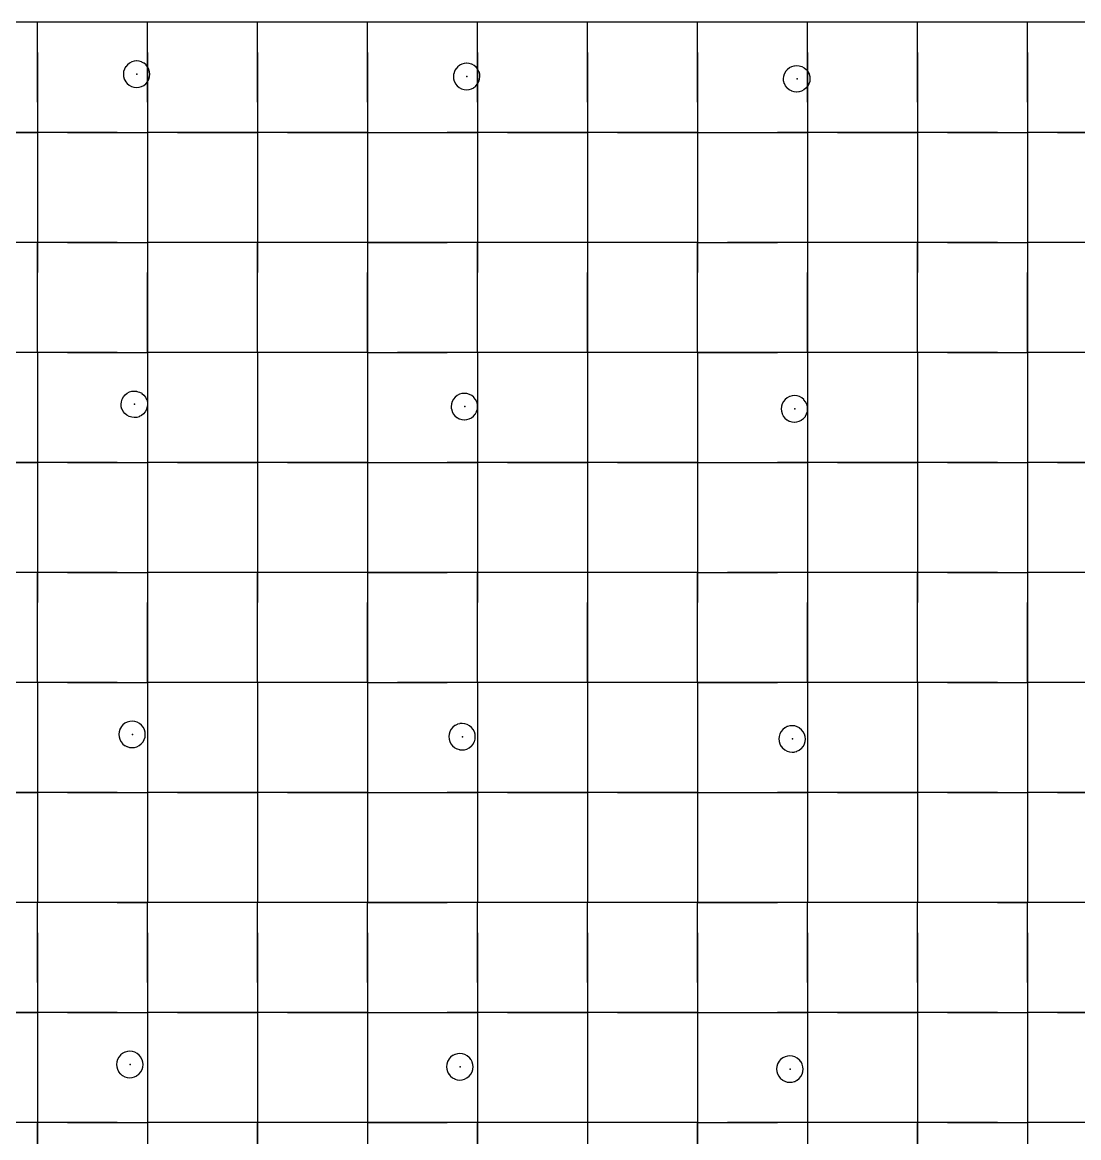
# Model space of a CAD drawing. Header units: metres. Extents: x 0 to 438, y -24 to 612.
# Drawn here: x 88.8 to 175.2, y 511.8 to 603 of the extents above; entities that cross this region are included whole.
import ezdxf

# ---------------------------------------------------------------- set-up
doc = ezdxf.new("R2010")
doc.units = ezdxf.units.M
doc.layers.add('LAYER_01_CUT', color=7, linetype='Continuous')
doc.layers.add('LAYER_04_GRID', color=7, linetype='Continuous')

msp = doc.modelspace()

# ---------------------------------------------------------------- linework, layer by layer
at = {"layer": 'LAYER_01_CUT'}
for points in [[(177.538, 603), (171, 603), (168.538, 603), (162, 603), (159.538, 603), (153, 603), (150.538, 603), (144, 603), (141.538, 603), (135, 603), (132.538, 603), (126, 603), (123.538, 603), (117, 603), (114.538, 603), (108, 603), (105.538, 603), (99, 603), (96.538, 603), (90, 603), (87.538, 603)], [(90, 596.462), (90, 603)], [(90, 600.538), (90, 603)], [(99, 596.462), (99, 603)], [(99, 600.538), (99, 603)], [(108, 596.462), (108, 603)], [(108, 600.538), (108, 603)], [(117, 596.462), (117, 603)], [(117, 600.538), (117, 603)], [(126, 596.462), (126, 603)], [(126, 600.538), (126, 603)], [(135, 596.462), (135, 603)], [(135, 600.538), (135, 603)], [(144, 596.462), (144, 603)], [(144, 600.538), (144, 603)], [(153, 596.462), (153, 603)], [(153, 600.538), (153, 603)], [(162, 596.462), (162, 603)], [(162, 600.538), (162, 603)], [(171, 596.462), (171, 603)], [(171, 600.538), (171, 603)], [(90, 600.538), (90, 594)], [(99, 600.538), (99, 594)], [(108, 600.538), (108, 594)], [(117, 600.538), (117, 594)], [(126, 600.538), (126, 594)], [(135, 600.538), (135, 594)], [(144, 600.538), (144, 594)], [(153, 600.538), (153, 594)], [(162, 600.538), (162, 594)], [(171, 600.538), (171, 594)], [(97.121, 599.172), (97.119, 599.164), (97.059, 598.968), (97.058, 598.96), (97.037, 598.761), (97.038, 598.753), (97.054, 598.567), (97.056, 598.559), (97.109, 598.367), (97.113, 598.359), (97.205, 598.174), (97.211, 598.167), (97.341, 598.001), (97.348, 597.995), (97.51, 597.859), (97.518, 597.855), (97.702, 597.755), (97.71, 597.752), (97.906, 597.692), (97.915, 597.691), (98.113, 597.67), (98.121, 597.671), (98.308, 597.687), (98.316, 597.689), (98.507, 597.742), (98.515, 597.746), (98.7, 597.838), (98.707, 597.844), (98.873, 597.974), (98.879, 597.981), (99.015, 598.143), (99.02, 598.151), (99.12, 598.335), (99.122, 598.343), (99.183, 598.539), (99.184, 598.548), (99.204, 598.746), (99.203, 598.754), (99.188, 598.941), (99.186, 598.949), (99.133, 599.141), (99.129, 599.148), (99.036, 599.333), (99.031, 599.34), (98.9, 599.506), (98.893, 599.512), (98.731, 599.649), (98.724, 599.653), (98.539, 599.753), (98.531, 599.755), (98.335, 599.816), (98.327, 599.817), (98.128, 599.837), (98.12, 599.836), (97.933, 599.821), (97.925, 599.819), (97.734, 599.766), (97.726, 599.762), (97.541, 599.669), (97.534, 599.664), (97.368, 599.533), (97.362, 599.526), (97.226, 599.364), (97.222, 599.357), (97.121, 599.172)], [(124.367, 599.346), (124.362, 599.34), (124.225, 599.178), (124.221, 599.17), (124.121, 598.986), (124.118, 598.978), (124.058, 598.782), (124.057, 598.773), (124.037, 598.575), (124.037, 598.567), (124.053, 598.38), (124.055, 598.372), (124.108, 598.18), (124.112, 598.173), (124.205, 597.988), (124.21, 597.981), (124.341, 597.815), (124.348, 597.809), (124.509, 597.672), (124.517, 597.668), (124.702, 597.568), (124.71, 597.566), (124.906, 597.505), (124.914, 597.504), (125.112, 597.484), (125.12, 597.485), (125.307, 597.5), (125.315, 597.502), (125.507, 597.555), (125.514, 597.559), (125.7, 597.652), (125.707, 597.657), (125.873, 597.788), (125.878, 597.795), (126.015, 597.957), (126.019, 597.964), (126.119, 598.149), (126.122, 598.157), (126.182, 598.353), (126.183, 598.361), (126.203, 598.56), (126.203, 598.568), (126.187, 598.754), (126.185, 598.762), (126.132, 598.954), (126.128, 598.962), (126.035, 599.147), (126.03, 599.154), (125.899, 599.32), (125.893, 599.326), (125.731, 599.462), (125.723, 599.466), (125.539, 599.566), (125.53, 599.569), (125.334, 599.629), (125.326, 599.63), (125.128, 599.651), (125.12, 599.65), (124.933, 599.634), (124.925, 599.632), (124.733, 599.579), (124.726, 599.575), (124.54, 599.483), (124.534, 599.477), (124.367, 599.346)], [(152.699, 597.465), (152.514, 597.373), (152.506, 597.369), (152.315, 597.316), (152.307, 597.314), (152.12, 597.298), (152.112, 597.297), (151.913, 597.318), (151.905, 597.319), (151.709, 597.379), (151.701, 597.382), (151.516, 597.482), (151.509, 597.486), (151.347, 597.622), (151.34, 597.628), (151.21, 597.794), (151.204, 597.801), (151.111, 597.986), (151.107, 597.994), (151.054, 598.186), (151.052, 598.194), (151.037, 598.381), (151.036, 598.388), (151.057, 598.587), (151.057, 598.595), (151.118, 598.791), (151.12, 598.799), (151.22, 598.984), (151.225, 598.991), (151.361, 599.153), (151.367, 599.16), (151.533, 599.291), (151.54, 599.296), (151.725, 599.389), (151.733, 599.393), (151.924, 599.446), (151.932, 599.448), (152.119, 599.463), (152.127, 599.464), (152.325, 599.444), (152.334, 599.443), (152.53, 599.383), (152.538, 599.38), (152.722, 599.28), (152.73, 599.276), (152.892, 599.139), (152.899, 599.133), (153.029, 598.967), (153.035, 598.96), (153.127, 598.775), (153.131, 598.768), (153.184, 598.576), (153.187, 598.568), (153.202, 598.381), (153.203, 598.373), (153.182, 598.175), (153.181, 598.167), (153.121, 597.97), (153.119, 597.962), (153.018, 597.778), (153.014, 597.77), (152.878, 597.608), (152.872, 597.602), (152.706, 597.471), (152.699, 597.465)], [(90, 596.462), (90, 594)], [(99, 596.462), (99, 594)], [(108, 596.462), (108, 594)], [(117, 596.462), (117, 594)], [(126, 596.462), (126, 594)], [(135, 596.462), (135, 594)], [(144, 596.462), (144, 594)], [(153, 596.462), (153, 594)], [(162, 596.462), (162, 594)], [(171, 596.462), (171, 594)], [(83.462, 594), (90, 594), (90, 587.462)], [(90, 594), (87.538, 594)], [(92.462, 594), (90, 594)], [(96.538, 594), (90, 594)], [(90, 594), (90, 591.538)], [(92.462, 594), (99, 594), (99, 587.462)], [(96.538, 594), (99, 594)], [(101.462, 594), (99, 594)], [(105.538, 594), (99, 594)], [(99, 594), (99, 591.538)], [(101.462, 594), (108, 594), (108, 587.462)], [(108, 594), (105.538, 594)], [(110.462, 594), (108, 594)], [(114.538, 594), (108, 594)], [(108, 594), (108, 591.538)], [(110.462, 594), (117, 594), (117, 587.462)], [(117, 594), (114.538, 594)], [(117, 594), (117, 591.538)], [(117, 594), (119.462, 594)], [(117, 594), (123.538, 594)], [(119.462, 594), (126, 594), (126, 587.462)], [(126, 594), (123.538, 594)], [(128.462, 594), (126, 594)], [(132.538, 594), (126, 594)], [(126, 594), (126, 591.538)], [(128.462, 594), (135, 594), (135, 587.462)], [(135, 594), (132.538, 594)], [(137.462, 594), (135, 594)], [(141.538, 594), (135, 594)], [(135, 594), (135, 591.538)], [(137.462, 594), (144, 594), (144, 587.462)], [(144, 594), (141.538, 594)], [(144, 594), (144, 591.538)], [(144, 594), (146.462, 594)], [(144, 594), (150.538, 594)], [(146.462, 594), (153, 594), (153, 587.462)], [(153, 594), (150.538, 594)], [(155.462, 594), (153, 594)], [(159.538, 594), (153, 594)], [(153, 594), (153, 591.538)], [(155.462, 594), (162, 594), (162, 587.462)], [(162, 594), (159.538, 594)], [(164.462, 594), (162, 594)], [(168.538, 594), (162, 594)], [(162, 594), (162, 591.538)], [(164.462, 594), (171, 594), (171, 587.462)], [(168.538, 594), (171, 594)], [(173.462, 594), (171, 594)], [(177.538, 594), (171, 594)], [(171, 594), (171, 591.538)], [(173.462, 594), (180, 594), (180, 587.462)], [(90, 591.538), (90, 585)], [(99, 591.538), (99, 585)], [(108, 591.538), (108, 585)], [(117, 591.538), (117, 585)], [(126, 591.538), (126, 585)], [(135, 591.538), (135, 585)], [(144, 591.538), (144, 585)], [(153, 591.538), (153, 585)], [(162, 591.538), (162, 585)], [(171, 591.538), (171, 585)], [(90, 587.462), (90, 585)], [(99, 587.462), (99, 585)], [(108, 587.462), (108, 585)], [(117, 587.462), (117, 585)], [(126, 587.462), (126, 585)], [(135, 587.462), (135, 585)], [(144, 587.462), (144, 585)], [(153, 587.462), (153, 585)], [(162, 587.462), (162, 585)], [(171, 587.462), (171, 585)], [(90, 585), (83.462, 585)], [(90, 585), (87.538, 585)], [(90, 578.462), (90, 585), (90, 582.538)], [(92.462, 585), (90, 585)], [(96.538, 585), (90, 585)], [(92.462, 585), (99, 585)], [(96.538, 585), (99, 585)], [(101.462, 585), (99, 585), (99, 578.462), (99, 576), (99, 569.462)], [(105.538, 585), (99, 585)], [(99, 585), (99, 582.538)], [(108, 585), (101.462, 585)], [(108, 585), (105.538, 585)], [(108, 578.462), (108, 585), (108, 582.538)], [(110.462, 585), (108, 585)], [(114.538, 585), (108, 585)], [(117, 585), (110.462, 585)], [(117, 585), (114.538, 585)], [(119.462, 585), (117, 585), (117, 578.462), (117, 576), (117, 569.462)], [(117, 585), (117, 582.538)], [(117, 585), (123.538, 585)], [(126, 585), (119.462, 585)], [(126, 585), (123.538, 585)], [(126, 578.462), (126, 585), (126, 582.538)], [(128.462, 585), (126, 585)], [(132.538, 585), (126, 585)], [(135, 585), (128.462, 585)], [(135, 585), (132.538, 585)], [(137.462, 585), (135, 585), (135, 578.462), (135, 576), (135, 569.462)], [(141.538, 585), (135, 585)], [(135, 585), (135, 582.538)], [(144, 585), (137.462, 585)], [(144, 585), (141.538, 585)], [(144, 578.462), (144, 585), (144, 582.538)], [(144, 585), (146.462, 585)], [(144, 585), (150.538, 585)], [(153, 585), (146.462, 585)], [(153, 585), (150.538, 585)], [(155.462, 585), (153, 585), (153, 578.462), (153, 576), (153, 569.462)], [(159.538, 585), (153, 585)], [(153, 585), (153, 582.538)], [(162, 585), (155.462, 585)], [(162, 585), (159.538, 585)], [(162, 578.462), (162, 585), (162, 582.538)], [(164.462, 585), (162, 585)], [(168.538, 585), (162, 585)], [(164.462, 585), (171, 585)], [(168.538, 585), (171, 585)], [(173.462, 585), (171, 585), (171, 578.462), (171, 576), (171, 569.462)], [(177.538, 585), (171, 585)], [(171, 585), (171, 582.538)], [(180, 585), (173.462, 585)], [(90, 576), (90, 582.538)], [(99, 576), (99, 582.538)], [(108, 576), (108, 582.538)], [(117, 576), (117, 582.538)], [(126, 576), (126, 582.538)], [(135, 576), (135, 582.538)], [(144, 576), (144, 582.538)], [(153, 576), (153, 582.538)], [(162, 576), (162, 582.538)], [(171, 576), (171, 582.538)], [(90, 576), (90, 578.462)], [(108, 576), (108, 578.462)], [(126, 576), (126, 578.462)], [(144, 576), (144, 578.462)], [(162, 576), (162, 578.462)], [(90, 576), (83.462, 576)], [(90, 576), (87.538, 576)], [(92.462, 576), (90, 576), (90, 569.462)], [(96.538, 576), (90, 576)], [(90, 576), (90, 573.538)], [(92.462, 576), (99, 576)], [(96.538, 576), (99, 576)], [(101.462, 576), (99, 576)], [(105.538, 576), (99, 576)], [(99, 576), (99, 573.538)], [(108, 576), (101.462, 576)], [(108, 576), (105.538, 576)], [(110.462, 576), (108, 576), (108, 569.462)], [(114.538, 576), (108, 576)], [(108, 576), (108, 573.538)], [(117, 576), (110.462, 576)], [(117, 576), (114.538, 576)], [(117, 576), (117, 573.538)], [(117, 576), (119.462, 576)], [(117, 576), (123.538, 576)], [(126, 576), (119.462, 576)], [(126, 576), (123.538, 576)], [(128.462, 576), (126, 576), (126, 569.462)], [(132.538, 576), (126, 576)], [(126, 576), (126, 573.538)], [(135, 576), (128.462, 576)], [(135, 576), (132.538, 576)], [(137.462, 576), (135, 576)], [(141.538, 576), (135, 576)], [(135, 576), (135, 573.538)], [(144, 576), (137.462, 576)], [(144, 576), (141.538, 576)], [(146.462, 576), (144, 576), (144, 569.462)], [(144, 576), (144, 573.538)], [(144, 576), (150.538, 576)], [(153, 576), (146.462, 576)], [(153, 576), (150.538, 576)], [(155.462, 576), (153, 576)], [(159.538, 576), (153, 576)], [(153, 576), (153, 573.538)], [(162, 576), (155.462, 576)], [(162, 576), (159.538, 576)], [(164.462, 576), (162, 576), (162, 569.462)], [(168.538, 576), (162, 576)], [(162, 576), (162, 573.538)], [(164.462, 576), (171, 576)], [(168.538, 576), (171, 576)], [(173.462, 576), (171, 576)], [(177.538, 576), (171, 576)], [(171, 576), (171, 573.538)], [(180, 576), (173.462, 576)], [(90, 573.538), (90, 567)], [(99, 573.538), (99, 567)], [(108, 573.538), (108, 567)], [(117, 573.538), (117, 567)], [(126, 573.538), (126, 567)], [(135, 573.538), (135, 567)], [(144, 573.538), (144, 567)], [(153, 573.538), (153, 567)], [(162, 573.538), (162, 567)], [(171, 573.538), (171, 567)], [(98.353, 572.754), (98.537, 572.653), (98.545, 572.649), (98.707, 572.513), (98.714, 572.507), (98.844, 572.341), (98.849, 572.334), (98.942, 572.149), (98.946, 572.141), (98.999, 571.95), (99.001, 571.942), (99.017, 571.755), (99.017, 571.747), (98.997, 571.548), (98.996, 571.54), (98.936, 571.344), (98.933, 571.336), (98.833, 571.151), (98.829, 571.144), (98.693, 570.982), (98.687, 570.975), (98.521, 570.844), (98.514, 570.839), (98.329, 570.746), (98.321, 570.742), (98.129, 570.689), (98.121, 570.687), (97.934, 570.672), (97.927, 570.671), (97.728, 570.692), (97.72, 570.692), (97.524, 570.753), (97.516, 570.755), (97.331, 570.855), (97.324, 570.86), (97.162, 570.996), (97.155, 571.002), (97.024, 571.168), (97.019, 571.175), (96.926, 571.36), (96.922, 571.368), (96.869, 571.559), (96.867, 571.567), (96.852, 571.754), (96.851, 571.762), (96.871, 571.96), (96.872, 571.969), (96.932, 572.165), (96.935, 572.173), (97.035, 572.357), (97.039, 572.365), (97.176, 572.527), (97.182, 572.534), (97.348, 572.664), (97.355, 572.67), (97.54, 572.762), (97.547, 572.766), (97.739, 572.819), (97.747, 572.821), (97.934, 572.837), (97.942, 572.838), (98.14, 572.817), (98.149, 572.816), (98.345, 572.756), (98.353, 572.754)], [(125.996, 571.354), (125.996, 571.362), (126.017, 571.56), (126.016, 571.568), (126.001, 571.755), (125.999, 571.763), (125.946, 571.955), (125.942, 571.962), (125.849, 572.147), (125.843, 572.154), (125.713, 572.321), (125.706, 572.326), (125.544, 572.463), (125.536, 572.467), (125.352, 572.567), (125.344, 572.57), (125.148, 572.63), (125.14, 572.631), (124.941, 572.651), (124.933, 572.651), (124.746, 572.635), (124.738, 572.633), (124.547, 572.58), (124.539, 572.576), (124.354, 572.483), (124.347, 572.478), (124.181, 572.347), (124.175, 572.34), (124.039, 572.179), (124.035, 572.171), (123.934, 571.986), (123.932, 571.978), (123.872, 571.782), (123.871, 571.774), (123.85, 571.575), (123.851, 571.568), (123.866, 571.381), (123.869, 571.373), (123.922, 571.181), (123.925, 571.173), (124.018, 570.988), (124.024, 570.981), (124.154, 570.815), (124.161, 570.81), (124.323, 570.673), (124.331, 570.669), (124.515, 570.569), (124.523, 570.566), (124.719, 570.506), (124.727, 570.505), (124.926, 570.485), (124.934, 570.485), (125.121, 570.501), (125.129, 570.503), (125.32, 570.556), (125.328, 570.56), (125.513, 570.653), (125.52, 570.658), (125.686, 570.789), (125.692, 570.795), (125.828, 570.957), (125.833, 570.965), (125.933, 571.149), (125.935, 571.158), (125.996, 571.354)], [(150.925, 570.987), (151.018, 570.802), (151.023, 570.795), (151.154, 570.629), (151.16, 570.623), (151.322, 570.487), (151.33, 570.482), (151.514, 570.382), (151.523, 570.38), (151.719, 570.319), (151.727, 570.319), (151.925, 570.298), (151.933, 570.299), (152.12, 570.314), (152.128, 570.317), (152.32, 570.37), (152.327, 570.373), (152.513, 570.466), (152.519, 570.472), (152.686, 570.602), (152.691, 570.609), (152.828, 570.771), (152.832, 570.778), (152.932, 570.963), (152.935, 570.971), (152.995, 571.167), (152.996, 571.175), (153.016, 571.374), (153.016, 571.382), (153, 571.569), (152.998, 571.577), (152.945, 571.768), (152.941, 571.776), (152.848, 571.961), (152.843, 571.968), (152.712, 572.134), (152.705, 572.14), (152.544, 572.276), (152.536, 572.28), (152.351, 572.381), (152.343, 572.383), (152.147, 572.443), (152.139, 572.444), (151.94, 572.465), (151.933, 572.464), (151.746, 572.449), (151.738, 572.446), (151.546, 572.393), (151.538, 572.389), (151.353, 572.297), (151.346, 572.291), (151.18, 572.161), (151.175, 572.154), (151.038, 571.992), (151.034, 571.984), (150.934, 571.8), (150.931, 571.792), (150.871, 571.596), (150.87, 571.587), (150.85, 571.389), (150.85, 571.381), (150.866, 571.194), (150.868, 571.186), (150.921, 570.995), (150.925, 570.987)], [(90, 569.462), (90, 567)], [(99, 569.462), (99, 567)], [(108, 569.462), (108, 567)], [(117, 569.462), (117, 567)], [(126, 569.462), (126, 567)], [(135, 569.462), (135, 567)], [(144, 569.462), (144, 567)], [(153, 569.462), (153, 567)], [(162, 569.462), (162, 567)], [(171, 569.462), (171, 567)], [(83.462, 567), (90, 567), (90, 560.462)], [(90, 567), (87.538, 567)], [(92.462, 567), (90, 567)], [(96.538, 567), (90, 567)], [(90, 567), (90, 564.538)], [(92.462, 567), (99, 567), (99, 560.462)], [(96.538, 567), (99, 567)], [(101.462, 567), (99, 567)], [(105.538, 567), (99, 567)], [(99, 567), (99, 564.538)], [(101.462, 567), (108, 567), (108, 560.462)], [(108, 567), (105.538, 567)], [(110.462, 567), (108, 567)], [(114.538, 567), (108, 567)], [(108, 567), (108, 564.538)], [(110.462, 567), (117, 567), (117, 560.462)], [(117, 567), (114.538, 567)], [(117, 567), (117, 564.538)], [(117, 567), (119.462, 567)], [(117, 567), (123.538, 567)], [(119.462, 567), (126, 567), (126, 560.462)], [(126, 567), (123.538, 567)], [(128.462, 567), (126, 567)], [(132.538, 567), (126, 567)], [(126, 567), (126, 564.538)], [(128.462, 567), (135, 567), (135, 560.462)], [(135, 567), (132.538, 567)], [(137.462, 567), (135, 567)], [(141.538, 567), (135, 567)], [(135, 567), (135, 564.538)], [(137.462, 567), (144, 567), (144, 560.462)], [(144, 567), (141.538, 567)], [(144, 567), (144, 564.538)], [(144, 567), (146.462, 567)], [(144, 567), (150.538, 567)], [(146.462, 567), (153, 567), (153, 560.462)], [(153, 567), (150.538, 567)], [(155.462, 567), (153, 567)], [(159.538, 567), (153, 567)], [(153, 567), (153, 564.538)], [(155.462, 567), (162, 567), (162, 560.462)], [(162, 567), (159.538, 567)], [(164.462, 567), (162, 567)], [(168.538, 567), (162, 567)], [(162, 567), (162, 564.538)], [(164.462, 567), (171, 567), (171, 560.462)], [(168.538, 567), (171, 567)], [(173.462, 567), (171, 567)], [(177.538, 567), (171, 567)], [(171, 567), (171, 564.538)], [(173.462, 567), (180, 567), (180, 560.462)], [(90, 564.538), (90, 558)], [(99, 564.538), (99, 558)], [(108, 564.538), (108, 558)], [(117, 564.538), (117, 558)], [(126, 564.538), (126, 558)], [(135, 564.538), (135, 558)], [(144, 564.538), (144, 558)], [(153, 564.538), (153, 558)], [(162, 564.538), (162, 558)], [(171, 564.538), (171, 558)], [(90, 560.462), (90, 558)], [(99, 560.462), (99, 558)], [(108, 560.462), (108, 558)], [(117, 560.462), (117, 558)], [(126, 560.462), (126, 558)], [(135, 560.462), (135, 558)], [(144, 560.462), (144, 558)], [(153, 560.462), (153, 558)], [(162, 560.462), (162, 558)], [(171, 560.462), (171, 558)], [(90, 558), (83.462, 558)], [(90, 558), (87.538, 558)], [(90, 551.462), (90, 558), (90, 555.538)], [(92.462, 558), (90, 558)], [(96.538, 558), (90, 558)], [(92.462, 558), (99, 558)], [(96.538, 558), (99, 558)], [(101.462, 558), (99, 558), (99, 551.462), (99, 549), (99, 542.462)], [(105.538, 558), (99, 558)], [(99, 558), (99, 555.538)], [(108, 558), (101.462, 558)], [(108, 558), (105.538, 558)], [(108, 551.462), (108, 558), (108, 555.538)], [(110.462, 558), (108, 558)], [(114.538, 558), (108, 558)], [(117, 558), (110.462, 558)], [(117, 558), (114.538, 558)], [(119.462, 558), (117, 558), (117, 551.462), (117, 549), (117, 542.462)], [(117, 558), (117, 555.538)], [(117, 558), (123.538, 558)], [(126, 558), (119.462, 558)], [(126, 558), (123.538, 558)], [(126, 551.462), (126, 558), (126, 555.538)], [(128.462, 558), (126, 558)], [(132.538, 558), (126, 558)], [(135, 558), (128.462, 558)], [(135, 558), (132.538, 558)], [(137.462, 558), (135, 558), (135, 551.462), (135, 549), (135, 542.462)], [(141.538, 558), (135, 558)], [(135, 558), (135, 555.538)], [(144, 558), (137.462, 558)], [(144, 558), (141.538, 558)], [(144, 551.462), (144, 558), (144, 555.538)], [(144, 558), (146.462, 558)], [(144, 558), (150.538, 558)], [(153, 558), (146.462, 558)], [(153, 558), (150.538, 558)], [(155.462, 558), (153, 558), (153, 551.462), (153, 549), (153, 542.462)], [(159.538, 558), (153, 558)], [(153, 558), (153, 555.538)], [(162, 558), (155.462, 558)], [(162, 558), (159.538, 558)], [(162, 551.462), (162, 558), (162, 555.538)], [(164.462, 558), (162, 558)], [(168.538, 558), (162, 558)], [(164.462, 558), (171, 558)], [(168.538, 558), (171, 558)], [(173.462, 558), (171, 558), (171, 551.462), (171, 549), (171, 542.462)], [(177.538, 558), (171, 558)], [(171, 558), (171, 555.538)], [(180, 558), (173.462, 558)], [(90, 549), (90, 555.538)], [(99, 549), (99, 555.538)], [(108, 549), (108, 555.538)], [(117, 549), (117, 555.538)], [(126, 549), (126, 555.538)], [(135, 549), (135, 555.538)], [(144, 549), (144, 555.538)], [(153, 549), (153, 555.538)], [(162, 549), (162, 555.538)], [(171, 549), (171, 555.538)], [(90, 549), (90, 551.462)], [(108, 549), (108, 551.462)], [(126, 549), (126, 551.462)], [(144, 549), (144, 551.462)], [(162, 549), (162, 551.462)], [(90, 549), (83.462, 549)], [(90, 549), (87.538, 549)], [(92.462, 549), (90, 549), (90, 542.462)], [(96.538, 549), (90, 549)], [(90, 549), (90, 546.538)], [(92.462, 549), (99, 549)], [(96.538, 549), (99, 549)], [(101.462, 549), (99, 549)], [(105.538, 549), (99, 549)], [(99, 549), (99, 546.538)], [(108, 549), (101.462, 549)], [(108, 549), (105.538, 549)], [(110.462, 549), (108, 549), (108, 542.462)], [(114.538, 549), (108, 549)], [(108, 549), (108, 546.538)], [(117, 549), (110.462, 549)], [(117, 549), (114.538, 549)], [(117, 549), (117, 546.538)], [(117, 549), (119.462, 549)], [(117, 549), (123.538, 549)], [(126, 549), (119.462, 549)], [(126, 549), (123.538, 549)], [(128.462, 549), (126, 549), (126, 542.462)], [(132.538, 549), (126, 549)], [(126, 549), (126, 546.538)], [(135, 549), (128.462, 549)], [(135, 549), (132.538, 549)], [(137.462, 549), (135, 549)], [(141.538, 549), (135, 549)], [(135, 549), (135, 546.538)], [(144, 549), (137.462, 549)], [(144, 549), (141.538, 549)], [(146.462, 549), (144, 549), (144, 542.462)], [(144, 549), (144, 546.538)], [(144, 549), (150.538, 549)], [(153, 549), (146.462, 549)], [(153, 549), (150.538, 549)], [(155.462, 549), (153, 549)], [(159.538, 549), (153, 549)], [(153, 549), (153, 546.538)], [(162, 549), (155.462, 549)], [(162, 549), (159.538, 549)], [(164.462, 549), (162, 549), (162, 542.462)], [(168.538, 549), (162, 549)], [(162, 549), (162, 546.538)], [(164.462, 549), (171, 549)], [(168.538, 549), (171, 549)], [(173.462, 549), (171, 549)], [(177.538, 549), (171, 549)], [(171, 549), (171, 546.538)], [(180, 549), (173.462, 549)], [(90, 546.538), (90, 540)], [(99, 546.538), (99, 540)], [(108, 546.538), (108, 540)], [(117, 546.538), (117, 540)], [(126, 546.538), (126, 540)], [(135, 546.538), (135, 540)], [(144, 546.538), (144, 540)], [(153, 546.538), (153, 540)], [(162, 546.538), (162, 540)], [(171, 546.538), (171, 540)], [(98.76, 545.142), (98.756, 545.149), (98.663, 545.335), (98.658, 545.341), (98.527, 545.508), (98.52, 545.513), (98.358, 545.65), (98.351, 545.654), (98.166, 545.754), (98.158, 545.757), (97.962, 545.817), (97.954, 545.818), (97.755, 545.838), (97.748, 545.838), (97.561, 545.822), (97.553, 545.82), (97.361, 545.767), (97.353, 545.763), (97.168, 545.67), (97.161, 545.665), (96.995, 545.534), (96.989, 545.528), (96.853, 545.366), (96.849, 545.358), (96.748, 545.174), (96.746, 545.165), (96.686, 544.969), (96.685, 544.961), (96.665, 544.763), (96.665, 544.755), (96.681, 544.568), (96.683, 544.56), (96.736, 544.368), (96.74, 544.361), (96.832, 544.175), (96.838, 544.169), (96.968, 544.002), (96.975, 543.997), (97.137, 543.86), (97.145, 543.856), (97.329, 543.756), (97.337, 543.753), (97.533, 543.693), (97.542, 543.692), (97.74, 543.672), (97.748, 543.672), (97.935, 543.688), (97.943, 543.69), (98.134, 543.743), (98.142, 543.747), (98.327, 543.84), (98.334, 543.845), (98.5, 543.976), (98.506, 543.983), (98.643, 544.144), (98.647, 544.152), (98.747, 544.336), (98.75, 544.345), (98.81, 544.541), (98.811, 544.549), (98.831, 544.748), (98.83, 544.755), (98.815, 544.942), (98.813, 544.95), (98.76, 545.142)], [(123.748, 544.987), (123.745, 544.979), (123.685, 544.783), (123.684, 544.775), (123.664, 544.576), (123.665, 544.568), (123.68, 544.381), (123.682, 544.373), (123.735, 544.182), (123.739, 544.174), (123.832, 543.989), (123.837, 543.982), (123.968, 543.816), (123.975, 543.81), (124.137, 543.674), (124.144, 543.67), (124.329, 543.569), (124.337, 543.567), (124.533, 543.507), (124.541, 543.506), (124.74, 543.485), (124.747, 543.486), (124.934, 543.501), (124.942, 543.504), (125.134, 543.557), (125.142, 543.561), (125.327, 543.653), (125.334, 543.659), (125.5, 543.789), (125.505, 543.796), (125.642, 543.958), (125.646, 543.966), (125.746, 544.15), (125.749, 544.158), (125.809, 544.354), (125.81, 544.363), (125.83, 544.561), (125.83, 544.569), (125.814, 544.756), (125.812, 544.764), (125.759, 544.955), (125.755, 544.963), (125.662, 545.148), (125.657, 545.155), (125.526, 545.321), (125.52, 545.327), (125.358, 545.463), (125.35, 545.468), (125.166, 545.568), (125.157, 545.57), (124.961, 545.631), (124.953, 545.631), (124.755, 545.652), (124.747, 545.651), (124.56, 545.636), (124.552, 545.633), (124.36, 545.58), (124.353, 545.577), (124.168, 545.484), (124.161, 545.478), (123.994, 545.348), (123.989, 545.341), (123.852, 545.179), (123.848, 545.172), (123.748, 544.987)], [(151.739, 543.299), (151.747, 543.299), (151.934, 543.315), (151.942, 543.317), (152.133, 543.37), (152.141, 543.374), (152.326, 543.467), (152.333, 543.472), (152.499, 543.603), (152.505, 543.61), (152.641, 543.771), (152.645, 543.779), (152.746, 543.964), (152.748, 543.972), (152.808, 544.168), (152.809, 544.176), (152.83, 544.375), (152.829, 544.382), (152.814, 544.569), (152.811, 544.577), (152.758, 544.769), (152.755, 544.777), (152.662, 544.962), (152.656, 544.969), (152.526, 545.135), (152.519, 545.14), (152.357, 545.277), (152.349, 545.281), (152.165, 545.381), (152.157, 545.384), (151.961, 545.444), (151.953, 545.445), (151.754, 545.465), (151.746, 545.465), (151.559, 545.449), (151.551, 545.447), (151.36, 545.394), (151.352, 545.39), (151.167, 545.297), (151.16, 545.292), (150.994, 545.161), (150.988, 545.155), (150.852, 544.993), (150.848, 544.985), (150.747, 544.801), (150.745, 544.792), (150.684, 544.596), (150.684, 544.588), (150.663, 544.39), (150.664, 544.382), (150.679, 544.195), (150.682, 544.187), (150.735, 543.995), (150.738, 543.988), (150.831, 543.803), (150.837, 543.796), (150.967, 543.629), (150.974, 543.624), (151.136, 543.487), (151.144, 543.483), (151.328, 543.383), (151.336, 543.38), (151.532, 543.32), (151.54, 543.319), (151.739, 543.299)], [(90, 542.462), (90, 540)], [(99, 542.462), (99, 540)], [(108, 542.462), (108, 540)], [(117, 542.462), (117, 540)], [(126, 542.462), (126, 540)], [(135, 542.462), (135, 540)], [(144, 542.462), (144, 540)], [(153, 542.462), (153, 540)], [(162, 542.462), (162, 540)], [(171, 542.462), (171, 540)], [(83.462, 540), (90, 540), (90, 533.462)], [(90, 540), (87.538, 540)], [(92.462, 540), (90, 540)], [(96.538, 540), (90, 540)], [(90, 540), (90, 537.538)], [(92.462, 540), (99, 540), (99, 533.462)], [(96.538, 540), (99, 540)], [(101.462, 540), (99, 540)], [(105.538, 540), (99, 540)], [(99, 540), (99, 537.538)], [(101.462, 540), (108, 540), (108, 533.462)], [(108, 540), (105.538, 540)], [(110.462, 540), (108, 540)], [(114.538, 540), (108, 540)], [(108, 540), (108, 537.538)], [(110.462, 540), (117, 540), (117, 533.462)], [(117, 540), (114.538, 540)], [(117, 540), (117, 537.538)], [(117, 540), (119.462, 540)], [(117, 540), (123.538, 540)], [(119.462, 540), (126, 540), (126, 533.462)], [(126, 540), (123.538, 540)], [(128.462, 540), (126, 540)], [(132.538, 540), (126, 540)], [(126, 540), (126, 537.538)], [(128.462, 540), (135, 540), (135, 533.462)], [(135, 540), (132.538, 540)], [(137.462, 540), (135, 540)], [(141.538, 540), (135, 540)], [(135, 540), (135, 537.538)], [(137.462, 540), (144, 540), (144, 533.462)], [(144, 540), (141.538, 540)], [(144, 540), (144, 537.538)], [(144, 540), (146.462, 540)], [(144, 540), (150.538, 540)], [(146.462, 540), (153, 540), (153, 533.462)], [(153, 540), (150.538, 540)], [(155.462, 540), (153, 540)], [(159.538, 540), (153, 540)], [(153, 540), (153, 537.538)], [(155.462, 540), (162, 540), (162, 533.462)], [(162, 540), (159.538, 540)], [(164.462, 540), (162, 540)], [(168.538, 540), (162, 540)], [(162, 540), (162, 537.538)], [(164.462, 540), (171, 540), (171, 533.462)], [(168.538, 540), (171, 540)], [(173.462, 540), (171, 540)], [(177.538, 540), (171, 540)], [(171, 540), (171, 537.538)], [(173.462, 540), (180, 540), (180, 533.462)], [(90, 537.538), (90, 531)], [(99, 537.538), (99, 531)], [(108, 537.538), (108, 531)], [(117, 537.538), (117, 531)], [(126, 537.538), (126, 531)], [(135, 537.538), (135, 531)], [(144, 537.538), (144, 531)], [(153, 537.538), (153, 531)], [(162, 537.538), (162, 531)], [(171, 537.538), (171, 531)], [(90, 533.462), (90, 531)], [(99, 533.462), (99, 531)], [(108, 533.462), (108, 531)], [(117, 533.462), (117, 531)], [(126, 533.462), (126, 531)], [(135, 533.462), (135, 531)], [(144, 533.462), (144, 531)], [(153, 533.462), (153, 531)], [(162, 533.462), (162, 531)], [(171, 533.462), (171, 531)], [(180, 531), (173.462, 531), (171, 531), (164.462, 531), (162, 531), (155.462, 531), (153, 531), (146.462, 531), (144, 531), (137.462, 531), (135, 531), (128.462, 531), (126, 531), (119.462, 531), (117, 531), (110.462, 531), (108, 531), (101.462, 531), (99, 531), (92.462, 531), (90, 531), (83.462, 531)], [(90, 531), (87.538, 531)], [(96.538, 531), (90, 531)], [(90, 524.462), (90, 531)], [(90, 528.538), (90, 531)], [(96.538, 531), (99, 531)], [(105.538, 531), (99, 531)], [(99, 524.462), (99, 531)], [(99, 528.538), (99, 531)], [(108, 531), (105.538, 531)], [(114.538, 531), (108, 531)], [(108, 524.462), (108, 531)], [(108, 528.538), (108, 531)], [(117, 531), (114.538, 531)], [(117, 524.462), (117, 531)], [(117, 528.538), (117, 531)], [(117, 531), (123.538, 531)], [(126, 531), (123.538, 531)], [(132.538, 531), (126, 531)], [(126, 524.462), (126, 531)], [(126, 528.538), (126, 531)], [(135, 531), (132.538, 531)], [(141.538, 531), (135, 531)], [(135, 524.462), (135, 531)], [(135, 528.538), (135, 531)], [(144, 531), (141.538, 531)], [(144, 524.462), (144, 531)], [(144, 528.538), (144, 531)], [(144, 531), (150.538, 531)], [(153, 531), (150.538, 531)], [(159.538, 531), (153, 531)], [(153, 524.462), (153, 531)], [(153, 528.538), (153, 531)], [(162, 531), (159.538, 531)], [(168.538, 531), (162, 531)], [(162, 524.462), (162, 531)], [(162, 528.538), (162, 531)], [(168.538, 531), (171, 531)], [(177.538, 531), (171, 531)], [(171, 524.462), (171, 531)], [(171, 528.538), (171, 531)], [(90, 528.538), (90, 522)], [(99, 528.538), (99, 522)], [(108, 528.538), (108, 522)], [(117, 528.538), (117, 522)], [(126, 528.538), (126, 522)], [(135, 528.538), (135, 522)], [(144, 528.538), (144, 522)], [(153, 528.538), (153, 522)], [(162, 528.538), (162, 522)], [(171, 528.538), (171, 522)], [(90, 524.462), (90, 522)], [(99, 524.462), (99, 522)], [(108, 524.462), (108, 522)], [(117, 524.462), (117, 522)], [(126, 524.462), (126, 522)], [(135, 524.462), (135, 522)], [(144, 524.462), (144, 522)], [(153, 524.462), (153, 522)], [(162, 524.462), (162, 522)], [(171, 524.462), (171, 522)], [(83.462, 522), (90, 522), (90, 515.462)], [(90, 522), (87.538, 522)], [(92.462, 522), (90, 522)], [(96.538, 522), (90, 522)], [(90, 522), (90, 519.538)], [(92.462, 522), (99, 522), (99, 515.462)], [(96.538, 522), (99, 522)], [(101.462, 522), (99, 522)], [(105.538, 522), (99, 522)], [(99, 522), (99, 519.538)], [(101.462, 522), (108, 522), (108, 515.462)], [(108, 522), (105.538, 522)], [(110.462, 522), (108, 522)], [(114.538, 522), (108, 522)], [(108, 522), (108, 519.538)], [(110.462, 522), (117, 522), (117, 515.462)], [(117, 522), (114.538, 522)], [(117, 522), (117, 519.538)], [(117, 522), (119.462, 522)], [(117, 522), (123.538, 522)], [(119.462, 522), (126, 522), (126, 515.462)], [(126, 522), (123.538, 522)], [(128.462, 522), (126, 522)], [(132.538, 522), (126, 522)], [(126, 522), (126, 519.538)], [(128.462, 522), (135, 522), (135, 515.462)], [(135, 522), (132.538, 522)], [(137.462, 522), (135, 522)], [(141.538, 522), (135, 522)], [(135, 522), (135, 519.538)], [(137.462, 522), (144, 522), (144, 515.462)], [(144, 522), (141.538, 522)], [(144, 522), (144, 519.538)], [(144, 522), (146.462, 522)], [(144, 522), (150.538, 522)], [(146.462, 522), (153, 522), (153, 515.462)], [(153, 522), (150.538, 522)], [(155.462, 522), (153, 522)], [(159.538, 522), (153, 522)], [(153, 522), (153, 519.538)], [(155.462, 522), (162, 522), (162, 515.462)], [(162, 522), (159.538, 522)], [(164.462, 522), (162, 522)], [(168.538, 522), (162, 522)], [(162, 522), (162, 519.538)], [(164.462, 522), (171, 522), (171, 515.462)], [(168.538, 522), (171, 522)], [(173.462, 522), (171, 522)], [(177.538, 522), (171, 522)], [(171, 522), (171, 519.538)], [(173.462, 522), (180, 522), (180, 515.462)], [(90, 519.538), (90, 513)], [(99, 519.538), (99, 513)], [(108, 519.538), (108, 513)], [(117, 519.538), (117, 513)], [(126, 519.538), (126, 513)], [(135, 519.538), (135, 513)], [(144, 519.538), (144, 513)], [(153, 519.538), (153, 513)], [(162, 519.538), (162, 513)], [(171, 519.538), (171, 513)], [(97.749, 516.689), (97.757, 516.691), (97.948, 516.744), (97.956, 516.748), (98.141, 516.84), (98.148, 516.846), (98.314, 516.976), (98.32, 516.983), (98.456, 517.145), (98.46, 517.153), (98.561, 517.337), (98.563, 517.345), (98.623, 517.541), (98.624, 517.55), (98.645, 517.748), (98.644, 517.756), (98.628, 517.943), (98.626, 517.951), (98.573, 518.142), (98.569, 518.15), (98.477, 518.335), (98.471, 518.342), (98.341, 518.508), (98.334, 518.514), (98.172, 518.651), (98.164, 518.655), (97.98, 518.755), (97.972, 518.757), (97.776, 518.818), (97.767, 518.818), (97.569, 518.839), (97.561, 518.838), (97.374, 518.823), (97.366, 518.821), (97.175, 518.768), (97.167, 518.764), (96.982, 518.671), (96.975, 518.666), (96.809, 518.535), (96.803, 518.528), (96.667, 518.366), (96.662, 518.359), (96.562, 518.174), (96.56, 518.166), (96.499, 517.97), (96.498, 517.962), (96.478, 517.763), (96.479, 517.755), (96.494, 517.568), (96.496, 517.56), (96.549, 517.369), (96.553, 517.361), (96.646, 517.176), (96.651, 517.169), (96.782, 517.003), (96.789, 516.997), (96.951, 516.861), (96.958, 516.857), (97.143, 516.756), (97.151, 516.754), (97.347, 516.694), (97.355, 516.693), (97.554, 516.672), (97.562, 516.673), (97.749, 516.689)], [(123.95, 516.674), (123.958, 516.67), (124.142, 516.57), (124.15, 516.567), (124.346, 516.507), (124.355, 516.506), (124.553, 516.486), (124.561, 516.487), (124.748, 516.502), (124.756, 516.504), (124.947, 516.557), (124.955, 516.561), (125.14, 516.654), (125.147, 516.659), (125.313, 516.79), (125.319, 516.797), (125.455, 516.959), (125.46, 516.966), (125.56, 517.151), (125.562, 517.159), (125.623, 517.355), (125.624, 517.363), (125.644, 517.562), (125.643, 517.569), (125.628, 517.756), (125.626, 517.764), (125.573, 517.956), (125.569, 517.964), (125.476, 518.149), (125.471, 518.156), (125.34, 518.322), (125.333, 518.328), (125.171, 518.464), (125.164, 518.468), (124.979, 518.568), (124.971, 518.571), (124.775, 518.631), (124.767, 518.632), (124.568, 518.653), (124.56, 518.652), (124.373, 518.636), (124.365, 518.634), (124.174, 518.581), (124.166, 518.577), (123.981, 518.485), (123.974, 518.479), (123.808, 518.348), (123.802, 518.342), (123.666, 518.18), (123.662, 518.172), (123.561, 517.988), (123.559, 517.98), (123.499, 517.783), (123.498, 517.775), (123.477, 517.577), (123.478, 517.569), (123.494, 517.382), (123.496, 517.374), (123.549, 517.182), (123.553, 517.175), (123.645, 516.99), (123.651, 516.983), (123.781, 516.817), (123.788, 516.811), (123.95, 516.674)], [(150.974, 518.293), (150.807, 518.162), (150.802, 518.155), (150.665, 517.993), (150.661, 517.986), (150.561, 517.801), (150.558, 517.793), (150.498, 517.597), (150.497, 517.589), (150.477, 517.39), (150.477, 517.382), (150.493, 517.196), (150.495, 517.188), (150.548, 516.996), (150.552, 516.988), (150.645, 516.803), (150.65, 516.796), (150.781, 516.63), (150.787, 516.624), (150.949, 516.488), (150.957, 516.484), (151.142, 516.384), (151.15, 516.381), (151.346, 516.321), (151.354, 516.32), (151.552, 516.299), (151.56, 516.3), (151.747, 516.316), (151.755, 516.318), (151.947, 516.371), (151.954, 516.375), (152.14, 516.467), (152.147, 516.473), (152.313, 516.604), (152.318, 516.61), (152.455, 516.772), (152.459, 516.78), (152.559, 516.964), (152.562, 516.972), (152.622, 517.168), (152.623, 517.177), (152.643, 517.375), (152.643, 517.383), (152.627, 517.57), (152.625, 517.578), (152.572, 517.77), (152.568, 517.777), (152.475, 517.962), (152.47, 517.969), (152.339, 518.135), (152.333, 518.141), (152.171, 518.278), (152.163, 518.282), (151.978, 518.382), (151.97, 518.384), (151.774, 518.445), (151.766, 518.446), (151.568, 518.466), (151.56, 518.465), (151.373, 518.45), (151.365, 518.448), (151.173, 518.395), (151.166, 518.391), (150.98, 518.298), (150.974, 518.293)], [(90, 515.462), (90, 513)], [(99, 515.462), (99, 513)], [(108, 515.462), (108, 513)], [(117, 515.462), (117, 513)], [(126, 515.462), (126, 513)], [(135, 515.462), (135, 513)], [(144, 515.462), (144, 513)], [(153, 515.462), (153, 513)], [(162, 515.462), (162, 513)], [(171, 515.462), (171, 513)], [(90, 513), (83.462, 513)], [(90, 513), (87.538, 513)], [(90, 506.462), (90, 513), (90, 510.538)], [(92.462, 513), (90, 513)], [(96.538, 513), (90, 513)], [(92.462, 513), (99, 513)], [(96.538, 513), (99, 513)], [(101.462, 513), (99, 513), (99, 506.462), (99, 504), (99, 497.462)], [(105.538, 513), (99, 513)], [(99, 513), (99, 510.538)], [(108, 513), (101.462, 513)], [(108, 513), (105.538, 513)], [(108, 506.462), (108, 513), (108, 510.538)], [(110.462, 513), (108, 513)], [(114.538, 513), (108, 513)], [(117, 513), (110.462, 513)], [(117, 513), (114.538, 513)], [(119.462, 513), (117, 513), (117, 506.462), (117, 504), (117, 497.462)], [(117, 513), (117, 510.538)], [(117, 513), (123.538, 513)], [(126, 513), (119.462, 513)], [(126, 513), (123.538, 513)], [(126, 506.462), (126, 513), (126, 510.538)], [(128.462, 513), (126, 513)], [(132.538, 513), (126, 513)], [(135, 513), (128.462, 513)], [(135, 513), (132.538, 513)], [(137.462, 513), (135, 513), (135, 506.462), (135, 504), (135, 497.462)], [(141.538, 513), (135, 513)], [(135, 513), (135, 510.538)], [(144, 513), (137.462, 513)], [(144, 513), (141.538, 513)], [(144, 506.462), (144, 513), (144, 510.538)], [(144, 513), (146.462, 513)], [(144, 513), (150.538, 513)], [(153, 513), (146.462, 513)], [(153, 513), (150.538, 513)], [(155.462, 513), (153, 513), (153, 506.462), (153, 504), (153, 497.462)], [(159.538, 513), (153, 513)], [(153, 513), (153, 510.538)], [(162, 513), (155.462, 513)], [(162, 513), (159.538, 513)], [(162, 506.462), (162, 513), (162, 510.538)], [(164.462, 513), (162, 513)], [(168.538, 513), (162, 513)], [(164.462, 513), (171, 513)], [(168.538, 513), (171, 513)], [(173.462, 513), (171, 513), (171, 506.462), (171, 504), (171, 497.462)], [(177.538, 513), (171, 513)], [(171, 513), (171, 510.538)], [(180, 513), (173.462, 513)]]:
    msp.add_lwpolyline(points, dxfattribs=at)
at = {"layer": 'LAYER_04_GRID'}
for p in [(98.148, 598.754), (125.147, 598.567), (152.146, 598.381), (97.961, 571.754), (124.961, 571.568), (151.96, 571.381), (97.775, 544.755), (124.774, 544.568), (151.773, 544.382), (97.588, 517.755), (124.588, 517.569), (151.587, 517.383)]:
    msp.add_point(p, dxfattribs=at)

doc.saveas('drawing.dxf')
